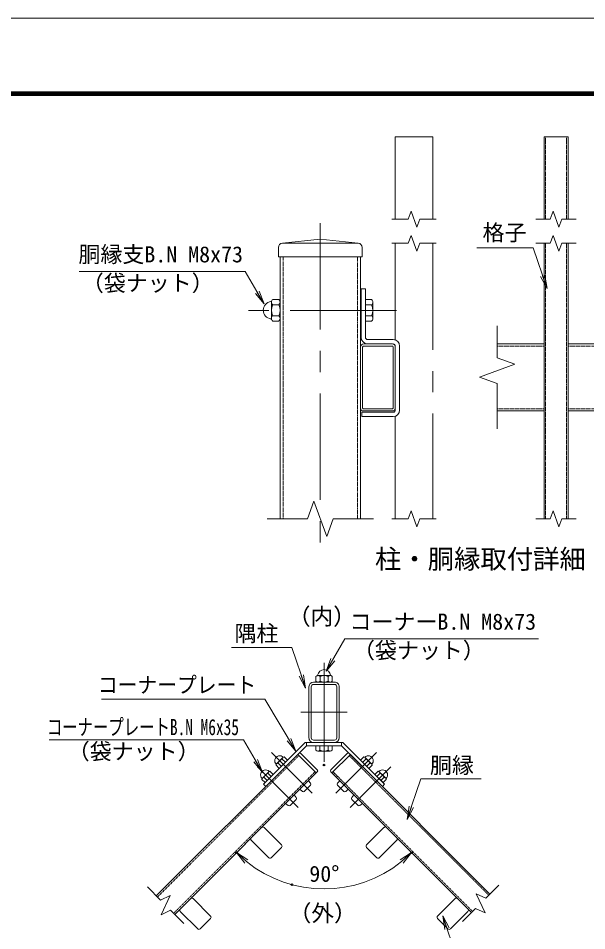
# Model space of a CAD drawing. Units: millimetres, scale not verified. Extents: x -4200 to 4200, y -2970 to 2970.
# Drawn here: x 490 to 2187, y 247 to 2970 of the extents above; entities that cross this region are included whole.
import ezdxf
from ezdxf.enums import TextEntityAlignment as Align

# ---------------------------------------------------------------- set-up
doc = ezdxf.new("R2010")
doc.units = ezdxf.units.MM
doc.header["$LTSCALE"] = 10
doc.header["$PDMODE"] = 32
doc.header["$PDSIZE"] = 5
doc.linetypes.add('USER1', pattern=[50.8, 31.75, -6.35, 6.35, -6.35])
doc.linetypes.add('USER2', pattern=[0.375, 0.25, -0.125])
for name, color, linetype, lineweight in [('0-0_D-TTL-TXT', 7, 'Continuous', 18), ('0-1_D-BMK', 2, 'USER1', 13), ('0-2_D-STR3', 3, 'Continuous', 13), ('0-3_D-STR-DIM', 7, 'Continuous', 13), ('0-4_0', 7, 'Continuous', 18), ('0-6_D-STR-TXT', 7, 'Continuous', 13), ('0-7_D-TTL', 7, 'Continuous', 18), ('0-8_D-STR1', 1, 'Continuous', 18)]:
    doc.layers.add(name, color=color, linetype=linetype, lineweight=lineweight)
doc.layers.add('0-5_Defpoints', color=253, linetype='Continuous')
doc.styles.add('ＭＳ ゴシック', font='')
doc.styles.get('ＭＳ ゴシック').set_extended_font_data('MS Gothic')

# ---------------------------------------------------------------- blocks, each defined once
blk = doc.blocks.new('_Open')
at = {"layer": '0-4_0'}
blk.add_line((-10, 1.667), (0, 0), dxfattribs=at)
blk.add_lwpolyline([(-10, -1.667), (0, 0), (-10, 0)], dxfattribs=at)

msp = doc.modelspace()

# ---------------------------------------------------------------- linework, layer by layer
at = {"layer": '0-0_D-TTL-TXT'}
msp.add_point((2034.81, 1370.25), dxfattribs=at)
at = {"layer": '0-1_D-BMK'}
for p, q in [((1391.96, 2358.45), (1391.96, 1360.31)), ((1391.96, 2358.45), (1391.96, 1360.31)), ((1619.33, 2098.45), (1178.18, 2098.45)), ((1403.22, 1046.27), (1403.22, 751.79)), ((1333.92, 899.09), (1472.52, 899.09)), ((1246.76, 779.02), (1368.01, 657.77)), ((1559.67, 779.02), (1438.42, 657.77)), ((1204.34, 736.6), (1325.59, 615.35)), ((1602.1, 736.6), (1480.85, 615.35))]:
    msp.add_line(p, q, dxfattribs=at)
at = {"layer": '0-2_D-STR3'}
for p, q in [((1513.96, 2162.45), (1513.96, 2017.65)), ((1513.96, 2162.45), (1526.76, 2162.45)), ((1526.76, 2162.45), (1526.76, 2017.65)), ((1267.96, 2131.1), (1249.96, 2131.1)), ((1526.76, 2130.85), (1526.76, 2066.05)), ((1544.76, 2130.85), (1526.76, 2130.85)), ((1245.96, 2123.64), (1245.96, 2074.25)), ((1245.96, 2123.64), (1245.96, 2074.25)), ((1249.96, 2114.9), (1267.96, 2114.9)), ((1271.96, 2123.64), (1271.96, 2074.25)), ((1271.96, 2123.64), (1271.96, 2074.25)), ((1511.96, 2114.45), (1513.96, 2114.45)), ((1544.76, 2114.65), (1526.76, 2114.65)), ((1548.76, 2123.39), (1548.76, 2074.01)), ((1249.96, 2082.5), (1267.96, 2082.5)), ((1511.96, 2082.45), (1513.96, 2082.45)), ((1544.76, 2082.25), (1526.76, 2082.25)), ((1267.96, 2066.3), (1249.96, 2066.3)), ((1544.76, 2066.05), (1526.76, 2066.05)), ((1531.16, 1998.45), (1607.56, 1998.45)), ((1533.16, 2011.25), (1609.56, 2011.25)), ((1615.96, 1992.07), (1615.96, 1800.87)), ((1628.76, 1992.05), (1628.76, 1800.85)), ((1515.96, 1794.45), (1609.56, 1794.45)), ((1515.96, 1794.45), (1515.96, 1781.65)), ((1515.96, 1781.65), (1609.56, 1781.65)), ((1384.7, 1008.59), (1421.74, 1008.59)), ((1384.7, 1008.59), (1421.74, 1008.59)), ((1379.1, 992.09), (1379.1, 1005.59)), ((1384.7, 989.09), (1421.74, 989.09)), ((1384.7, 989.09), (1421.74, 989.09)), ((1391.25, 1005.59), (1391.25, 992.09)), ((1415.55, 1005.59), (1415.55, 992.09)), ((1427.7, 992.09), (1427.7, 1005.59)), ((1346.74, 809.09), (1222.32, 684.67)), ((1350.72, 799.49), (1229.11, 677.88)), ((1346.74, 809.09), (1459.69, 809.09)), ((1350.72, 809.09), (1350.72, 799.49)), ((1350.72, 799.49), (1455.72, 799.49)), ((1378.92, 799.49), (1427.52, 799.49)), ((1378.92, 785.99), (1378.92, 799.49)), ((1391.07, 785.99), (1391.07, 799.49)), ((1415.37, 785.99), (1415.37, 799.49)), ((1427.52, 785.99), (1427.52, 799.49)), ((1455.72, 809.09), (1455.72, 799.49)), ((1455.72, 799.49), (1577.32, 677.88)), ((1459.69, 809.09), (1584.11, 684.67)), ((1281.66, 765.22), (1260.57, 744.13)), ((1284.27, 765.92), (1281.66, 765.22)), ((1284.27, 765.92), (1293.92, 756.26)), ((1327.75, 776.52), (1324.57, 773.34)), ((1324.57, 773.34), (1379.73, 718.19)), ((1334.12, 776.52), (1382.91, 727.73)), ((1384.52, 782.99), (1421.55, 782.99)), ((1472.32, 776.52), (1423.53, 727.73)), ((1481.86, 773.34), (1426.71, 718.19)), ((1478.68, 776.52), (1481.86, 773.34)), ((1478.68, 776.52), (1481.86, 773.34)), ((1522.17, 765.92), (1512.52, 756.26)), ((1522.17, 765.92), (1524.78, 765.22)), ((1524.78, 765.22), (1545.86, 744.13)), ((1260.57, 744.13), (1259.87, 741.52)), ((1259.87, 741.52), (1269.52, 731.87)), ((1266.05, 747.69), (1275.7, 738.04)), ((1293.92, 756.26), (1269.52, 731.87)), ((1278.09, 759.74), (1287.74, 750.09)), ((1512.52, 756.26), (1536.91, 731.87)), ((1528.34, 759.74), (1518.69, 750.09)), ((1540.39, 747.69), (1530.74, 738.04)), ((1546.56, 741.52), (1536.91, 731.87)), ((1545.86, 744.13), (1546.56, 741.52)), ((1239.23, 722.79), (1218.15, 701.71)), ((1251.49, 713.84), (1227.1, 689.44)), ((1235.67, 717.31), (1245.32, 707.66)), ((1241.84, 723.49), (1239.23, 722.79)), ((1241.84, 723.49), (1251.49, 713.84)), ((1382.91, 721.37), (1379.73, 718.19)), ((1423.53, 721.37), (1426.71, 718.19)), ((1564.59, 723.49), (1554.94, 713.84)), ((1554.94, 713.84), (1579.34, 689.44)), ((1570.77, 717.31), (1561.12, 707.66)), ((1564.59, 723.49), (1567.21, 722.79)), ((1567.21, 722.79), (1588.29, 701.71)), ((1218.15, 701.71), (1217.45, 699.09)), ((1217.45, 699.09), (1227.1, 689.44)), ((1222.32, 684.67), (1229.11, 677.88)), ((1223.62, 705.27), (1233.27, 695.62)), ((1344.27, 663.21), (1362.57, 681.52)), ((1356.39, 694.85), (1362.82, 687.19)), ((1450.04, 694.85), (1443.61, 687.19)), ((1462.17, 663.21), (1443.86, 681.52)), ((1582.82, 705.27), (1573.16, 695.62)), ((1584.11, 684.67), (1577.32, 677.88)), ((1588.99, 699.09), (1579.34, 689.44)), ((1588.29, 701.71), (1588.99, 699.09)), ((1330.94, 669.4), (1338.6, 662.97)), ((1475.5, 669.4), (1467.84, 662.97)), ((1288.51, 626.97), (1296.17, 620.54)), ((1301.84, 620.79), (1320.15, 639.09)), ((1313.97, 652.43), (1320.4, 644.76)), ((1492.47, 652.43), (1486.04, 644.76)), ((1504.59, 620.79), (1486.29, 639.09)), ((1517.93, 626.97), (1510.26, 620.54))]:
    msp.add_line(p, q, dxfattribs=at)
for centre, radius, start, end in [((1247.96, 2098.7), 26, 97.16806, 262.83194), ((1244.47, 2126.48), 2, 277.16806, 350.16084), ((1256.11, 2123), 10.17, 127.21089, 232.78911), ((1261.81, 2123), 10.17, 307.21089, 52.78911), ((1538.61, 2122.75), 10.17, 307.21089, 52.78911), ((1280.77, 2098.7), 34.8, 152.26063, 207.73937), ((1237.16, 2098.7), 34.8, 332.26063, 27.73937), ((1513.96, 2098.45), 34.8, 332.26063, 27.73937), ((1244.47, 2070.92), 2, 16.57981, 82.83194), ((1256.16, 2074.4), 10.2, 127.42505, 232.57495), ((1261.76, 2074.4), 10.2, 307.42505, 52.57495), ((1538.56, 2074.15), 10.2, 307.42505, 52.57495), ((1533.16, 2017.65), 19.2, 180, 270), ((1533.16, 2017.65), 6.4, 180, 270), ((1609.56, 1992.05), 19.2, 0, 90), ((1609.56, 1992.05), 6.4, 0, 90), ((1609.56, 1800.85), 6.4, 270, 0), ((1609.56, 1800.85), 19.2, 270, 0), ((1385.18, 1000.97), 7.63, 37.21089, 142.78911), ((1382.57, 1009.71), 1.5, 279.83916, 352.83194), ((1403.4, 1007.09), 19.5, 7.16806, 172.83194), ((1403.4, 982.48), 26.1, 62.26063, 117.73937), ((1421.63, 1000.94), 7.65, 37.42505, 142.57495), ((1424.24, 1009.71), 1.5, 187.16806, 253.42019), ((1385.18, 996.7), 7.63, 217.21089, 322.78911), ((1403.4, 1015.19), 26.1, 242.26063, 297.73937), ((1421.63, 996.74), 7.65, 217.42505, 322.57495), ((1271.05, 754.74), 14.91, 44.64798, 225.35202), ((1297.49, 751.02), 21.27, 138.1158, 155.77947), ((1330.94, 773.34), 4.5, 45, 135), ((1384.99, 790.6), 7.63, 217.21089, 322.78911), ((1403.22, 809.09), 26.1, 242.26063, 297.73937), ((1421.44, 790.64), 7.65, 217.42505, 322.57495), ((1475.5, 773.34), 4.5, 45, 135), ((1535.39, 754.74), 14.91, 314.64798, 135.35202), ((1508.94, 751.02), 21.27, 24.22053, 41.8842), ((1274.77, 728.3), 21.27, 114.22053, 131.8842), ((1290.57, 735.22), 27.51, 116.96185, 153.03815), ((1515.87, 735.22), 27.51, 26.96185, 63.03815), ((1531.66, 728.3), 21.27, 48.1158, 65.77947), ((1228.62, 712.31), 14.91, 44.64798, 225.35202), ((1248.14, 692.8), 27.51, 116.96185, 153.03815), ((1255.06, 708.59), 21.27, 138.1158, 155.77947), ((1379.73, 724.55), 4.5, 315, 45), ((1426.71, 724.55), 4.5, 135, 225), ((1577.81, 712.31), 14.91, 314.64798, 135.35202), ((1551.37, 708.59), 21.27, 24.22053, 41.8842), ((1558.3, 692.8), 27.51, 26.96185, 63.03815), ((1232.35, 685.87), 21.27, 114.22053, 131.8842), ((1359.6, 684.49), 4.2, 315, 40), ((1446.83, 684.49), 4.2, 140, 225), ((1574.09, 685.87), 21.27, 48.1158, 65.77947), ((1341.3, 666.18), 4.2, 230, 315), ((1465.14, 666.18), 4.2, 225, 310), ((1317.18, 642.06), 4.2, 315, 40), ((1489.26, 642.06), 4.2, 140, 225), ((1298.87, 623.76), 4.2, 230, 315), ((1507.56, 623.76), 4.2, 225, 310)]:
    msp.add_arc(centre, radius, start, end, dxfattribs=at)
at = {"layer": '0-3_D-STR-DIM'}
for p, q in [((1605.79, 2370.52), (1654.65, 2370.52)), ((1663.3, 2394.31), (1654.65, 2370.52)), ((1680.62, 2346.74), (1663.3, 2394.31)), ((1689.28, 2370.52), (1680.62, 2346.74)), ((1689.28, 2370.52), (1738.13, 2370.52)), ((2035.7, 2370.52), (2078.56, 2370.52)), ((2087.22, 2394.31), (2078.56, 2370.52)), ((2104.53, 2346.74), (2087.22, 2394.31)), ((2113.19, 2370.52), (2104.53, 2346.74)), ((2113.19, 2370.52), (2156.05, 2370.52)), ((1663.3, 2322.24), (1654.65, 2298.45)), ((1680.62, 2274.67), (1663.3, 2322.24)), ((2087.22, 2322.24), (2078.56, 2298.45)), ((2104.53, 2274.67), (2087.22, 2322.24)), ((1605.79, 2298.45), (1654.65, 2298.45)), ((1689.28, 2298.45), (1680.62, 2274.67)), ((1689.28, 2298.45), (1738.13, 2298.45)), ((2035.7, 2298.45), (2078.56, 2298.45)), ((2113.19, 2298.45), (2104.53, 2274.67)), ((2113.19, 2298.45), (2156.05, 2298.45)), ((1919.88, 2052.17), (1919.88, 1956.93)), ((1867.02, 1899.22), (1972.73, 1937.69)), ((1972.73, 1937.69), (1919.88, 1956.93)), ((1919.88, 1879.98), (1867.02, 1899.22)), ((1919.88, 1879.98), (1919.88, 1744.74)), ((1372.72, 1529.05), (1353.48, 1476.19)), ((1372.72, 1529.05), (1353.48, 1476.19)), ((1411.2, 1423.33), (1372.72, 1529.05)), ((1411.2, 1423.33), (1372.72, 1529.05)), ((1663.3, 1499.97), (1654.65, 1476.19)), ((1680.62, 1452.4), (1663.3, 1499.97)), ((2087.22, 1499.97), (2078.56, 1476.19)), ((2104.53, 1452.4), (2087.22, 1499.97)), ((1233.25, 1476.19), (1353.48, 1476.19)), ((1233.25, 1476.19), (1353.48, 1476.19)), ((1430.44, 1476.19), (1411.2, 1423.33)), ((1430.44, 1476.19), (1411.2, 1423.33)), ((1430.44, 1476.19), (1550.67, 1476.19)), ((1430.44, 1476.19), (1550.67, 1476.19)), ((1605.79, 1476.19), (1654.65, 1476.19)), ((1689.28, 1476.19), (1680.62, 1452.4)), ((1689.28, 1476.19), (1738.13, 1476.19)), ((2035.7, 1476.19), (2078.56, 1476.19)), ((2113.19, 1476.19), (2104.53, 1452.4)), ((2113.19, 1476.19), (2156.05, 1476.19)), ((1886.16, 344.5), (1925.1, 383.44)), ((914.7, 338.93), (875.76, 377.87)), ((1857.49, 357.87), (1884.23, 300.52)), ((1886.16, 344.5), (1857.49, 357.87)), ((914.7, 338.93), (943.38, 352.3)), ((943.38, 352.3), (916.64, 294.95)), ((916.64, 294.95), (945.31, 308.32)), ((984.25, 269.38), (945.31, 308.32)), ((1816.61, 274.95), (1855.55, 313.89)), ((1884.23, 300.52), (1855.55, 313.89))]:
    msp.add_line(p, q, dxfattribs=at)
msp.add_arc((1403.22, 741.68), 369.62, 231.20351, 308.79649, dxfattribs=at)
at = {"layer": '0-5_Defpoints'}
for p in [(1403.22, 741.68), (1141.86, 480.32), (1664.58, 480.32), (1307.55, 384.65)]:
    msp.add_point(p, dxfattribs=at)
at = {"layer": '0-6_D-STR-TXT'}
for points in [[(1859.65, 2284.62), (2027.26, 2284.62), (2068.13, 2165.17)], [(672.27, 2214.25), (1167.55, 2214.25), (1223.17, 2119.34)], [(2043.04, 1118.29), (1465.71, 1118.29), (1410.09, 1023.39)], [(1127.02, 1092.56), (1306.63, 1092.56), (1347.5, 973.11)], [(738.56, 937.95), (1226.67, 937.95), (1318.17, 784.86)], [(582.57, 816.59), (1162.46, 816.59), (1218.08, 721.69)], [(1872.2, 700.22), (1692.6, 700.22), (1651.72, 580.77)], [(1978.69, 170), (1799.08, 170), (1758.21, 289.45)]]:
    msp.add_lwpolyline(points, dxfattribs=at)
at = {"layer": '0-7_D-TTL'}
for points in [[(-4200, -2970), (4200, -2970), (4200, 2970), (-4200, 2970)], [(-3930, 2750), (3930, 2750), (3930, -2750), (-3930, -2750)], [(-3927.5, 2747.5), (3927.5, 2747.5), (3927.5, -2747.5), (-3927.5, -2747.5)], [(-3925, 2745), (3925, 2745), (3925, -2745), (-3925, -2745)], [(-3922.5, 2742.5), (3922.5, 2742.5), (3922.5, -2742.5), (-3922.5, -2742.5)], [(-3920, 2740), (3920, 2740), (3920, -2740), (-3920, -2740)]]:
    msp.add_lwpolyline(points, close=True, dxfattribs=at)
at = {"layer": '0-8_D-STR1', "linetype": 'USER1'}
for p, q in [((1615.96, 2616.24), (1615.96, 2370.52)), ((1727.96, 2616.24), (1615.96, 2616.24)), ((1727.96, 2616.24), (1727.96, 2370.52)), ((1615.96, 2298.45), (1615.96, 2010.16)), ((1727.96, 2298.45), (1727.96, 1476.19)), ((1615.96, 1782.75), (1615.96, 1476.19))]:
    msp.add_line(p, q, dxfattribs=at)
at = {"layer": '0-8_D-STR1'}
for p, q in [((2059.88, 2616.24), (2059.88, 2370.52)), ((2059.88, 2616.24), (2131.88, 2616.24)), ((2131.88, 2616.24), (2131.88, 2370.52)), ((1391.96, 2310.45), (1278.96, 2298.45)), ((1278.96, 2298.45), (1504.96, 2298.45)), ((1391.96, 2310.45), (1504.96, 2298.45)), ((2059.88, 2298.45), (2059.88, 1476.19)), ((2131.88, 2298.45), (2131.88, 1476.19)), ((1266.96, 2286.45), (1266.96, 2258.45)), ((1516.96, 2286.45), (1516.96, 2258.45)), ((1266.96, 2258.45), (1516.96, 2258.45)), ((1271.96, 1476.19), (1271.96, 2258.45)), ((1511.96, 2258.45), (1511.96, 1476.19)), ((1511.96, 1806.85), (1511.96, 1988.65)), ((1518.36, 1806.85), (1518.36, 1988.65)), ((1521.76, 1998.45), (1607.56, 1998.45)), ((1521.76, 1992.05), (1607.56, 1992.05)), ((1609.56, 1990.05), (1609.56, 1806.85)), ((1615.96, 1990.08), (1615.96, 1806.83)), ((1919.88, 1998.45), (2059.88, 1998.45)), ((2131.88, 1998.45), (2235.88, 1998.45)), ((1607.56, 1804.85), (1520.36, 1804.85)), ((1607.56, 1798.45), (1520.36, 1798.45)), ((1919.88, 1798.45), (2059.88, 1798.45)), ((2131.88, 1798.45), (2235.88, 1798.45)), ((1372.02, 989.09), (1434.42, 989.09)), ((1372.02, 982.19), (1434.42, 982.19)), ((1358.22, 975.29), (1358.22, 822.89)), ((1365.12, 975.29), (1365.12, 822.89)), ((1441.32, 822.89), (1441.32, 975.29)), ((1448.22, 822.89), (1448.22, 975.29)), ((1358.22, 809.09), (1448.22, 809.09)), ((1372.02, 815.99), (1434.42, 815.99)), ((1372.02, 809.09), (1434.42, 809.09)), ((902.43, 351.2), (1324.57, 773.34)), ((1898.44, 356.77), (1481.86, 773.34)), ((957.59, 296.05), (1379.73, 718.19)), ((1843.28, 301.61), (1426.71, 718.19)), ((1224.25, 555.5), (1276.44, 503.32)), ((1582.18, 555.5), (1530, 503.32)), ((1186.07, 517.32), (1238.25, 465.13)), ((1620.37, 517.32), (1568.18, 465.13)), ((1245.47, 465.13), (1276.44, 496.1)), ((1560.97, 465.13), (1530, 496.1)), ((1012.12, 343.37), (1064.3, 291.18)), ((1794.32, 343.37), (1742.13, 291.18)), ((973.94, 305.18), (1026.12, 253)), ((1832.5, 305.18), (1780.32, 253)), ((1033.33, 253), (1064.3, 283.97)), ((1773.1, 253), (1742.13, 283.97))]:
    msp.add_line(p, q, dxfattribs=at)
at = {"layer": '0-8_D-STR1', "linetype": 'USER2'}
for p, q in [((2064.68, 2616.24), (2064.68, 2370.52)), ((2127.08, 2616.24), (2127.08, 2370.52)), ((2064.68, 2298.45), (2064.68, 1476.19)), ((2127.08, 2298.45), (2127.08, 1476.19)), ((1281.16, 1476.19), (1281.16, 2258.45)), ((1502.76, 2258.45), (1502.76, 1476.19)), ((1919.88, 1992.05), (2059.88, 1992.05)), ((2131.88, 1992.05), (2235.88, 1992.05)), ((1919.88, 1804.85), (2059.88, 1804.85)), ((2131.88, 1804.85), (2235.88, 1804.85)), ((905.83, 347.81), (1327.97, 769.95)), ((1895.04, 353.38), (1478.47, 769.95)), ((954.19, 299.44), (1376.33, 721.58)), ((1846.68, 305.01), (1430.1, 721.58))]:
    msp.add_line(p, q, dxfattribs=at)
at = {"layer": '0-8_D-STR1'}
for centre, radius, start, end in [((1278.96, 2286.45), 12, 90, 180), ((1504.96, 2286.45), 12, 0, 90), ((1521.76, 1988.65), 9.8, 89.99999, 180), ((1521.76, 1988.65), 3.4, 89.99998, 180), ((1607.56, 1990.05), 8.4, 359.99951, 90), ((1607.56, 1990.05), 2, 0.00008, 90), ((1520.36, 1806.85), 8.4, 179.9997, 270), ((1520.36, 1806.85), 2, 179.99957, 270), ((1607.56, 1806.85), 2, 270, 0.00008), ((1607.56, 1806.85), 8.4, 270, 359.99971), ((1372.02, 975.29), 13.8, 90.00002, 179.99999), ((1372.02, 975.29), 6.9, 90.00002, 179.99999), ((1434.42, 975.29), 13.8, 0, 90.00002), ((1434.42, 975.29), 6.9, 0, 90.00002), ((1372.02, 822.89), 13.8, 179.99999, 270.00002), ((1372.02, 822.89), 6.9, 179.99999, 270.00002), ((1434.42, 822.89), 6.9, 270.00002, 0), ((1434.42, 822.89), 13.8, 270.00002, 0), ((1220.65, 551.89), 5.1, 44.99941, 135), ((1585.79, 551.89), 5.1, 45, 135.00059), ((1189.67, 520.92), 5.1, 135, 225), ((1616.76, 520.92), 5.1, 315, 45), ((1272.83, 499.71), 5.1, 315, 44.99941), ((1533.61, 499.71), 5.1, 135.00059, 225), ((1241.86, 468.74), 5.1, 224.99942, 315), ((1564.58, 468.74), 5.1, 225, 315.00058), ((1008.51, 339.76), 5.1, 44.99941, 135), ((1797.92, 339.76), 5.1, 45, 135.00059), ((977.54, 308.79), 5.1, 135, 225), ((1828.89, 308.79), 5.1, 315, 45), ((1060.7, 287.58), 5.1, 315, 44.99941), ((1745.74, 287.58), 5.1, 135.00059, 225), ((1029.73, 256.61), 5.1, 224.99942, 315), ((1776.71, 256.61), 5.1, 225, 315.00058)]:
    msp.add_arc(centre, radius, start, end, dxfattribs=at)

# ---------------------------------------------------------------- block references
at = {"layer": '0-3_D-STR-DIM', "xscale": 4, "yscale": 4}
for p, rotation in [((1141.86, 480.32), 138.10176), ((1664.58, 480.32), 41.89824)]:
    msp.add_blockref('_Open', p, dxfattribs=dict(at, rotation=rotation))
at = {"layer": '0-6_D-STR-TXT', "xscale": 4, "yscale": 4}
for p, rotation in [((2068.78, 2163.28), 288.89187), ((1224.18, 2117.62), 300.37182), ((1409.08, 1021.66), 239.62818), ((1348.15, 971.22), 288.89187), ((1319.2, 783.14), 300.8674), ((1219.09, 719.96), 300.37182), ((1651.08, 578.88), 251.10813), ((1757.56, 291.34), 108.89187)]:
    msp.add_blockref('_Open', p, dxfattribs=dict(at, rotation=rotation))

# ---------------------------------------------------------------- texts
at = {"layer": '0-0_D-TTL-TXT', "style": 'ＭＳ ゴシック'}
msp.add_text('柱・胴縁取付詳細', height=57.7, dxfattribs=at).set_placement((1555.22, 1310.21), align=Align.BOTTOM_LEFT)
at = {"layer": '0-3_D-STR-DIM', "style": 'ＭＳ ゴシック'}
msp.add_text('90°', height=48.09, dxfattribs=at).set_placement((1359.28, 378.81), align=Align.BOTTOM_LEFT)
at = {"layer": '0-6_D-STR-TXT', "style": 'ＭＳ ゴシック'}
for s, height, p in [('格子', 48.09, (1876.39, 2292.04)), ('胴縁支B.N M8x73', 48.09, (669.99, 2227.08)), ('（袋ナット）', 48.09, (680.18, 2141.31)), ('（内）', 49.49, (1295.46, 1145.57)), ('コーナーB.N M8x73', 48.09, (1479.34, 1131.13)), ('隅柱', 48.09, (1135.76, 1096.07)), ('（袋ナット）', 48.09, (1489.53, 1045.36)), ('（袋ナット）', 48.09, (638.1, 744.05)), ('胴縁', 48.09, (1719.32, 702.6)), ('（外）', 49.49, (1297.87, 260.33))]:
    msp.add_text(s, height=height, dxfattribs=at).set_placement(p, align=Align.BOTTOM_LEFT)
for s, width, p in [('コーナープレート', 0.9, (728.03, 942.55)), ('コーナープレートB.N M6x35', 0.7, (575.8, 816.54))]:
    msp.add_text(s, height=48.09, dxfattribs=dict(at, width=width)).set_placement(p, align=Align.BOTTOM_LEFT)

doc.saveas('drawing.dxf')
